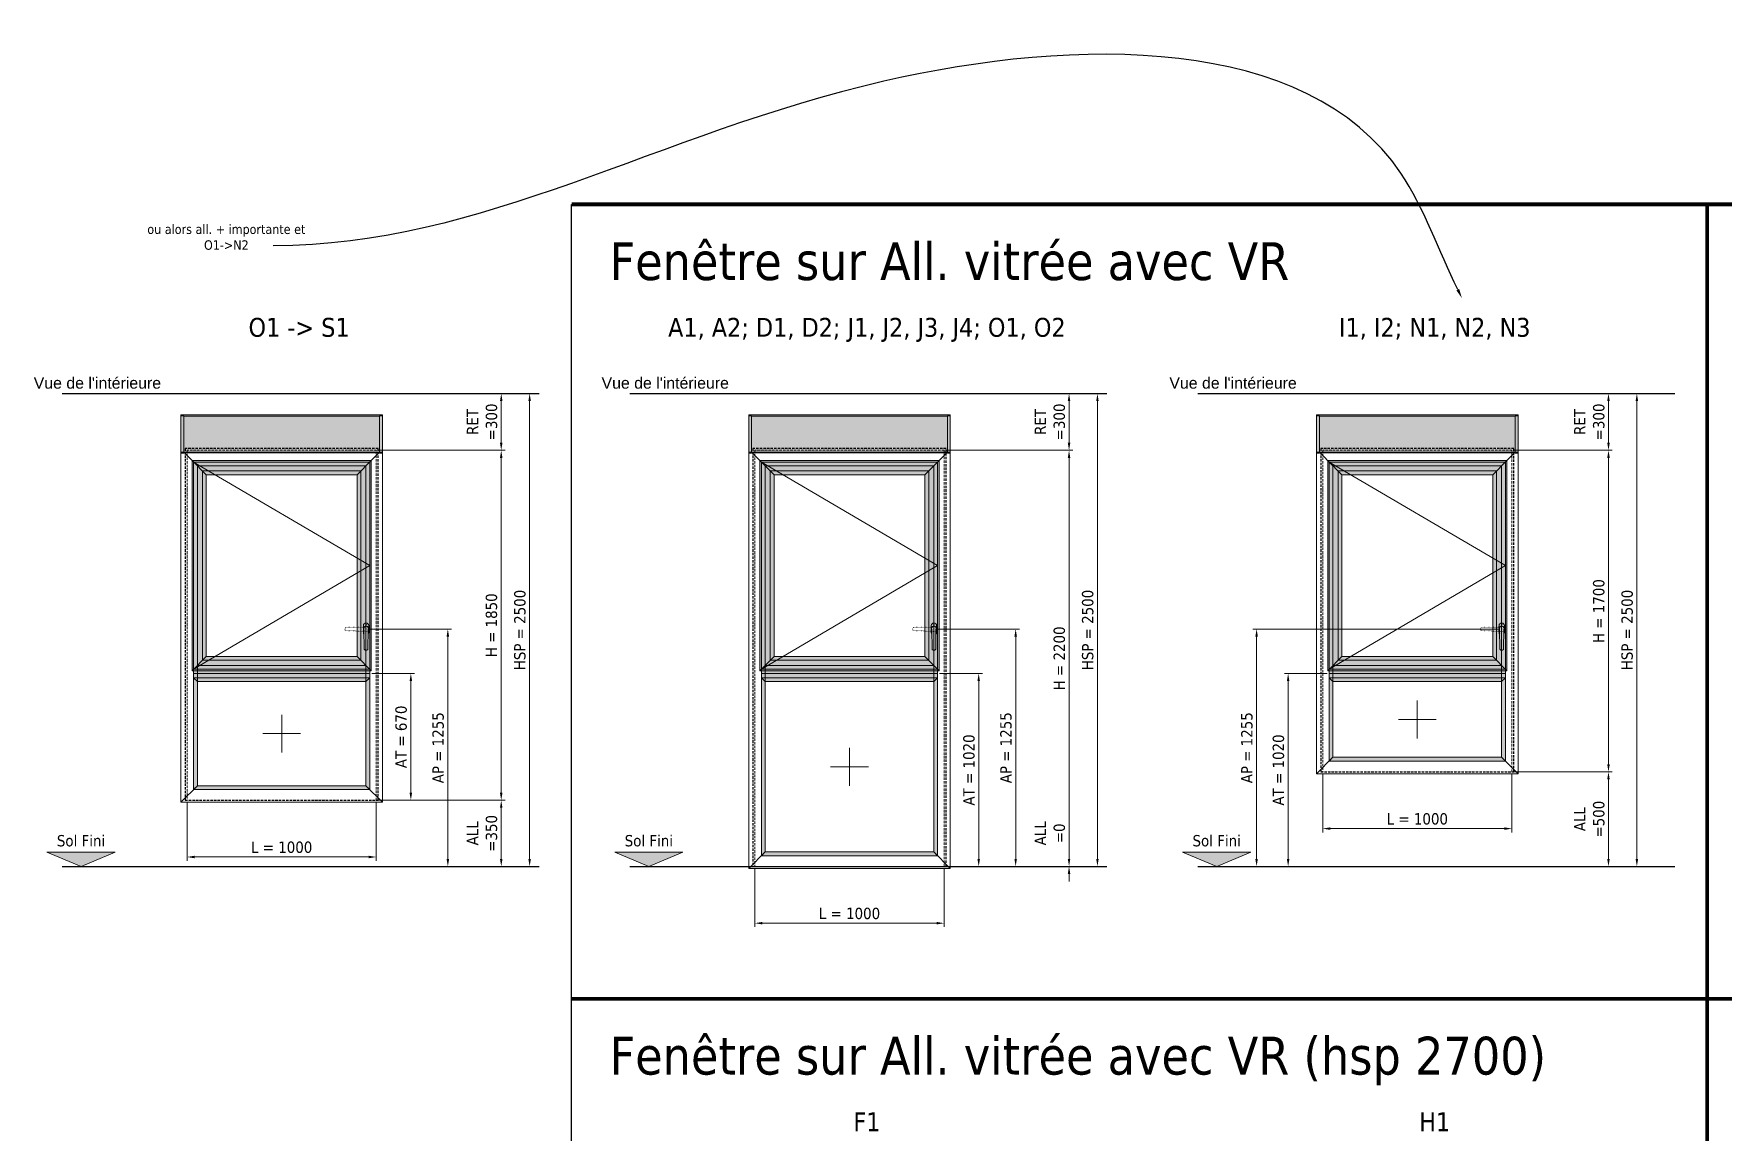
# Model space of a CAD drawing. Header units: millimetres. Extents: x -20000 to 230000, y -17405 to 25402.
# Drawn here: x -2341 to 6584, y 19595 to 25402 of the extents above; entities that cross this region are included whole.
import ezdxf
from ezdxf import colors
from ezdxf.entities.mleader import LeaderData, LeaderLine
from ezdxf.enums import TextEntityAlignment as Align
from ezdxf.math import Vec2, Vec3

# ---------------------------------------------------------------- set-up
doc = ezdxf.new("R2010")
doc.units = ezdxf.units.MM
doc.header["$PDMODE"] = 35
doc.header["$PDSIZE"] = 0.5
for name, pattern in [('ACAD_ISO07W100', [3, 0, -3]), ('AXES', [50.8, 31.75, -6.35, 6.35, -6.35]), ('CACHE', [9.525, 6.35, -3.175]), ('POINTILLE', [6.35, 0, -6.35])]:
    doc.linetypes.add(name, pattern=pattern)
doc.layers.get('0').update_dxf_attribs({"lineweight": 13})
doc.layers.get('Defpoints').update_dxf_attribs({"true_color": 0xc2a584})
doc.layers.add('0 - Invisible', color=43, linetype='Continuous', lineweight=0, plot=False)
doc.layers.add('Non visible', color=163, linetype='Continuous', lineweight=25, plot=False)
for name, color, linetype, lineweight in [('1 - Axe', 1, 'AXES', 0), ('1 - BETON', 251, 'Continuous', 25), ('1 - Cotation', 32, 'Continuous', 13), ('1 - INTERROMPU', 253, 'CACHE', 13), ('1 - Isolant', 132, 'Continuous', 13), ('1 - PVC', 7, 'Continuous', 13), ('1 - Texte', 7, 'Continuous', 13), ('Repère coupe et élévation', 145, 'Continuous', 13), ('Texte', 7, 'Continuous', 13)]:
    doc.layers.add(name, color=color, linetype=linetype, lineweight=lineweight)
doc.layers.add('1 - Cache', color=7, linetype='Continuous', lineweight=0, true_color=0xffffff)
doc.styles.get("Standard").update_dxf_attribs({"font": 'ARIALUNI.TTF'})
doc.styles.add('Texte Poralu', font='tahomabd.ttf')
doc.dimstyles.new('100 - 5000', dxfattribs={"dimtxt": 60, "dimasz": 40, "dimexe": 20, "dimexo": 10, "dimgap": 20, "dimtad": 1, "dimdec": 1, "dimtxsty": 'Texte Poralu', "dimcen": 40, "dimazin": 0, "dimtfac": 1, "dimtdec": 1, "dimtmove": 0, "dimatfit": 3, "dimfxl": 1, "dimarcsym": 0})

# ---------------------------------------------------------------- blocks, each defined once
blk = doc.blocks.new('Règle pour élévation')
at = {"const_width": 20}
blk.add_lwpolyline([(0, 0), (20250, 0)], dxfattribs=at)
at = {"layer": 'Defpoints', "color": 2}
for p in [(500, 0), (1000, 0), (1500, 0), (2000, 0), (2500, 0), (3000, 0), (3500, 0), (4000, 0), (4500, 0), (5000, 0), (5500, 0), (6000, 0)]:
    blk.add_point(p, dxfattribs=at)
blk = doc.blocks.new('Rep_châssis')
at = {"style": 'Texte Poralu'}
blk.add_attdef('REP_CHASSIS', text='', height=100, dxfattribs=at).set_placement((0, 0), align=Align.MIDDLE_CENTER)
blk = doc.blocks.new('*D1204')
at = {"layer": '1 - Cotation', "color": 0, "lineweight": -2, "transparency": 16777216}
for p, q in [((2760, 2500), (2750, 2500)), ((2770, 2460), (2770, 40)), ((2760, 0), (2750, 0))]:
    blk.add_line(p, q, dxfattribs=at)
at = {"layer": '1 - Cotation', "color": 0, "transparency": 16777216}
for points in [[(2763.3, 2460), (2776.7, 2460), (2770, 2500)], [(2763.3, 40), (2776.7, 40), (2770, 0)]]:
    blk.add_solid(points, dxfattribs=at)
at = {"layer": 'Defpoints', "color": 0, "transparency": 16777216}
for p in [(2770, 2500), (2770, 0), (2770, 0)]:
    blk.add_point(p, dxfattribs=at)
at = {"layer": '1 - Cotation', "color": 0, "transparency": 16777216, "insert": (2718.8, 1250), "char_height": 60, "attachment_point": 5, "rotation": 90, "style": 'Texte Poralu'}
blk.add_mtext('HSP = 2500', dxfattribs=at)
blk = doc.blocks.new('*D1205')
at = {"layer": '1 - Cotation', "color": 0, "lineweight": -2, "transparency": 16777216}
for p, q in [((2620, 40), (2620, 270)), ((2610, 0), (2600, 0)), ((1970, 0), (2640, 0)), ((2620, -40), (2620, -80))]:
    blk.add_line(p, q, dxfattribs=at)
at = {"layer": '1 - Cotation', "color": 0, "transparency": 16777216}
for points in [[(2613.3, 40), (2626.7, 40), (2620, 0)], [(2613.3, -40), (2626.7, -40), (2620, 0)]]:
    blk.add_solid(points, dxfattribs=at)
at = {"layer": 'Defpoints', "color": 0, "transparency": 16777216}
for p in [(2620, 0), (2620, 0), (1960, 0)]:
    blk.add_point(p, dxfattribs=at)
at = {"layer": '1 - Cotation', "color": 0, "transparency": 16777216, "insert": (2518.8, 175), "char_height": 60, "attachment_point": 5, "rotation": 90, "style": 'Texte Poralu'}
blk.add_mtext('ALL\\P=0', dxfattribs=at)
blk = doc.blocks.new('*D1206')
at = {"layer": '1 - Cotation', "color": 0, "lineweight": -2, "transparency": 16777216}
for p, q in [((1970, 2200), (2640, 2200)), ((2620, 40), (2620, 2160)), ((1970, 0), (2640, 0))]:
    blk.add_line(p, q, dxfattribs=at)
at = {"layer": '1 - Cotation', "color": 0, "transparency": 16777216}
for points in [[(2613.3, 2160), (2626.7, 2160), (2620, 2200)], [(2613.3, 40), (2626.7, 40), (2620, 0)]]:
    blk.add_solid(points, dxfattribs=at)
at = {"layer": 'Defpoints', "color": 0, "transparency": 16777216}
for p in [(1960, 2200), (2620, 2200), (1960, 0)]:
    blk.add_point(p, dxfattribs=at)
at = {"layer": '1 - Cotation', "color": 0, "transparency": 16777216, "insert": (2568.8, 1100), "char_height": 60, "attachment_point": 5, "rotation": 90, "style": 'Texte Poralu'}
blk.add_mtext('H = 2200', dxfattribs=at)
blk = doc.blocks.new('*D1207')
at = {"layer": '1 - Cotation', "color": 0, "lineweight": -2, "transparency": 16777216}
for p, q in [((2610, 2500), (2600, 2500)), ((2620, 2460), (2620, 2240)), ((1980, 2200), (2640, 2200))]:
    blk.add_line(p, q, dxfattribs=at)
at = {"layer": '1 - Cotation', "color": 0, "transparency": 16777216}
for points in [[(2613.3, 2460), (2626.7, 2460), (2620, 2500)], [(2613.3, 2240), (2626.7, 2240), (2620, 2200)]]:
    blk.add_solid(points, dxfattribs=at)
at = {"layer": 'Defpoints', "color": 0, "transparency": 16777216}
for p in [(2620, 2500), (1970, 2200), (2620, 2200)]:
    blk.add_point(p, dxfattribs=at)
at = {"layer": '1 - Cotation', "color": 0, "transparency": 16777216, "insert": (2518.8, 2350), "char_height": 60, "attachment_point": 5, "rotation": 90, "style": 'Texte Poralu'}
blk.add_mtext('RET\\P=300', dxfattribs=at)
blk = doc.blocks.new('*U157')
blk.add_hatch(color=256).paths.add_polyline_path([(0, 0), (180, 75), (-180, 75)])
blk.add_lwpolyline([(0, 0), (180, 75), (-180, 75), (0, 0)])
at = {"layer": 'Texte', "insert": (0, 105), "char_height": 60, "attachment_point": 8, "style": 'Texte Poralu'}
blk.add_mtext('Sol Fini', dxfattribs=at)
blk = doc.blocks.new('*D1208')
at = {"layer": '1 - Cotation', "color": 0, "lineweight": -2, "transparency": 16777216}
for p, q in [((960, -10), (960, -320)), ((1960, -10), (1960, -320)), ((1920, -300), (1000, -300))]:
    blk.add_line(p, q, dxfattribs=at)
at = {"layer": '1 - Cotation', "color": 0, "transparency": 16777216}
for points in [[(1000, -293.3), (1000, -306.7), (960, -300)], [(1920, -293.3), (1920, -306.7), (1960, -300)]]:
    blk.add_solid(points, dxfattribs=at)
at = {"layer": 'Defpoints', "color": 0, "transparency": 16777216}
for p in [(960, 0), (1960, 0), (960, -300)]:
    blk.add_point(p, dxfattribs=at)
at = {"layer": '1 - Cotation', "color": 0, "transparency": 16777216, "insert": (1460, -248.8), "char_height": 60, "attachment_point": 5, "style": 'Texte Poralu'}
blk.add_mtext('L = 1000', dxfattribs=at)
blk = doc.blocks.new('*U1079')
at = {"layer": '1 - Cache'}
blk.add_hatch(color=256, dxfattribs=at).paths.add_polyline_path([(-32.5, 2185), (-32.5, 2387), (1032.5, 2387), (1032.5, 2185), (1017.5, 2185), (1017.5, 2187), (-17.5, 2187), (-17.5, 2185)])
at = {"layer": '0 - Invisible'}
blk.add_lwpolyline([(-32.5, 2185), (-32.5, 2387), (1032.5, 2387), (1032.5, 2185), (1017.5, 2185), (1017.5, 2187), (-17.5, 2187), (-17.5, 2185), (-32.5, 2185)], dxfattribs=at)
at = {"layer": '0 - Invisible', "linetype": 'POINTILLE'}
blk.add_lwpolyline([(1000, 2200), (0, 2200), (0, 0), (1000, 0)], close=True, dxfattribs=at)
at = {"layer": '1 - PVC'}
for p, q in [((54.5, 2118), (-17.5, 2190)), ((945.5, 2118), (1017.5, 2190)), ((54.5, 77), (-32.5, -10)), ((945.5, 77), (1032.5, -10))]:
    blk.add_line(p, q, dxfattribs=at)
for points in [[(-32.5, 2383), (-32.5, 2387), (1032.5, 2387), (1032.5, 2383)], [(-17.5, 2381), (1017.5, 2381)], [(1017.5, 2187), (-17.5, 2187)]]:
    blk.add_lwpolyline(points, dxfattribs=at)
for points in [[(-32.5, 2383), (-17.5, 2383), (-17.5, 2185), (-32.5, 2185)], [(1032.5, 2383), (1017.5, 2383), (1017.5, 2185), (1032.5, 2185)], [(-32.5, -10), (1032.5, -10), (1032.5, 2190), (-32.5, 2190)], [(34.5, 57), (965.5, 57), (965.5, 2138), (34.5, 2138)], [(54.5, 77), (945.5, 77), (945.5, 2118), (54.5, 2118)]]:
    blk.add_lwpolyline(points, close=True, dxfattribs=at)
blk = doc.blocks.new('*D1195')
at = {"layer": 'Defpoints', "color": 0, "transparency": 16777216}
for p in [(931, 963), (1148, -57), (1148, -57)]:
    blk.add_point(p, dxfattribs=at)
at = {"layer": 'Texte', "color": 0, "lineweight": -2, "transparency": 16777216}
for p, q in [((941, 963), (1168, 963)), ((1148, 923), (1148, -17)), ((1138, -57), (1128, -57))]:
    blk.add_line(p, q, dxfattribs=at)
at = {"layer": 'Texte', "color": 0, "transparency": 16777216}
for points in [[(1141.3, 923), (1154.7, 923), (1148, 963)], [(1141.3, -17), (1154.7, -17), (1148, -57)]]:
    blk.add_solid(points, dxfattribs=at)
at = {"layer": 'Texte', "color": 0, "transparency": 16777216, "insert": (1096.8, 453), "char_height": 60, "attachment_point": 5, "rotation": 90, "style": 'Texte Poralu'}
blk.add_mtext('AT = 1020', dxfattribs=at)
blk = doc.blocks.new('*U1197')
at = {"layer": '1 - Cache'}
h = blk.add_hatch(color=256, dxfattribs=at)
h.paths.add_polyline_path([(20, 20), (911, 20), (911, 920), (20, 920)], flags=16)
h.paths.add_polyline_path([(0, 0), (931, 0), (931, 940), (0, 940)])
at = {"layer": '1 - PVC'}
for p, q in [((20, 920), (0, 940)), ((911, 920), (931, 940)), ((20, 20), (0, 0)), ((911, 20), (931, 0))]:
    blk.add_line(p, q, dxfattribs=at)
for points in [[(0, 0), (931, 0), (931, 940), (0, 940)], [(20, 20), (911, 20), (911, 920), (20, 920)]]:
    blk.add_lwpolyline(points, close=True, dxfattribs=at)
blk = doc.blocks.new('*U1198')
at = {"layer": '0 - Invisible', "linetype": 'POINTILLE'}
blk.add_lwpolyline([(0, 0), (931, 0), (931, 940), (0, 940)], close=True, dxfattribs=at)
at = {"layer": '1 - Axe', "color": 5, "linetype": 'ByBlock'}
for p, q in [((465.5, 570), (465.5, 370)), ((365.5, 470), (565.5, 470))]:
    blk.add_line(p, q, dxfattribs=at)
blk = doc.blocks.new('*U1200')
at = {"layer": '1 - Cache'}
h = blk.add_hatch(color=256, dxfattribs=at)
h.paths.add_polyline_path([(-8, -8), (939, -8), (939, 1103), (-8, 1103)])
h.paths.add_polyline_path([(67, 67), (864, 67), (864, 1028), (67, 1028)], flags=16)
at = {"layer": '0 - Invisible', "linetype": 'POINTILLE'}
blk.add_lwpolyline([(0, 0), (931, 0), (931, 1095), (0, 1095)], close=True, dxfattribs=at)
at = {"layer": '1 - PVC'}
for p, q in [((-8, 1103), (67, 1028)), ((939, 1103), (864, 1028)), ((-8, -8), (67, 67)), ((939, -8), (864, 67))]:
    blk.add_line(p, q, dxfattribs=at)
for points in [[(-8, -8), (939, -8), (939, 1103), (-8, 1103)], [(47, 47), (884, 47), (884, 1048), (47, 1048)], [(67, 67), (864, 67), (864, 1028), (67, 1028)]]:
    blk.add_lwpolyline(points, close=True, dxfattribs=at)
blk = doc.blocks.new('*U1201')
at = {"layer": '0 - Invisible', "linetype": 'POINTILLE'}
blk.add_lwpolyline([(0, 0), (931, 0), (931, 1095), (0, 1095)], close=True, dxfattribs=at)
at = {"layer": '1 - Axe', "color": 5, "linetype": 'ByBlock'}
blk.add_lwpolyline([(0, 1095), (931, 547.5), (0, 0)], dxfattribs=at)
blk = doc.blocks.new('*U156')
at = {"color": 253, "linetype": 'ACAD_ISO07W100', "lineweight": -2, "ltscale": 0.25}
for p, q in [((27.6, 11), (134.6, 9.6)), ((27.6, -11), (134.6, -9.6))]:
    blk.add_line(p, q, dxfattribs=at)
for centre, radius, start, end in [((134.6, 7.6), 2, 37.55191, 89.22925), ((124.7, 0), 14.4, 322.44809, 37.55191), ((134.6, -7.6), 2, 270.77075, 322.44809)]:
    blk.add_arc(centre, radius, start, end, dxfattribs=at)
blk.add_ellipse((27.6, 0), major_axis=(-16.5, 0), ratio=0.757576, start_param=4.199407, end_param=8.366964, dxfattribs=at)
at = {"layer": '0 - Invisible'}
blk.add_point((27.6, 0), dxfattribs=at)
at = {"layer": '1 - PVC'}
for p, q in [((13.6, 18.5), (13.6, -18.5)), ((16.6, 0), (18.1, -107)), ((27.6, 26.2), (27.6, 25)), ((27.6, 23.3), (27.6, 24.5)), ((38.6, 0), (37.2, -107)), ((41.6, -18.5), (41.6, 18.5))]:
    blk.add_line(p, q, dxfattribs=at)
blk.add_lwpolyline([(26.8, 26.2), (26, 24.7), (26.8, 23.3), (28.5, 23.3), (29.3, 24.7), (28.5, 26.2)], close=True, dxfattribs=at)
for centre, radius, start, end in [((27.6, 18.5), 14, 0, 180), ((27.6, -18.5), 14, 180, 220.60795), ((27.6, -18.5), 14, 319.39205, 0), ((20.1, -106.9), 2, 180.77075, 232.44809), ((27.6, -97.1), 14.4, 232.44809, 307.55191), ((35.2, -106.9), 2, 307.55191, 359.22925)]:
    blk.add_arc(centre, radius, start, end, dxfattribs=at)
blk.add_ellipse((27.6, 0), major_axis=(0, 16.5), ratio=0.757576, start_param=4.199407, end_param=8.366964, dxfattribs=at)
blk = doc.blocks.new('*D392')
at = {"layer": '1 - Texte', "color": 0, "lineweight": -2, "transparency": 16777216}
for p, q in [((-17.6, 220), (424.5, 220)), ((404.5, 180), (404.5, -995)), ((414.5, -1035), (424.5, -1035))]:
    blk.add_line(p, q, dxfattribs=at)
at = {"layer": '1 - Texte', "color": 0, "transparency": 16777216}
for points in [[(397.8, 180), (411.1, 180), (404.5, 220)], [(397.8, -995), (411.1, -995), (404.5, -1035)]]:
    blk.add_solid(points, dxfattribs=at)
at = {"layer": 'Defpoints', "color": 0, "transparency": 16777216}
for p in [(-27.6, 220), (404.5, -1035), (404.5, -1035)]:
    blk.add_point(p, dxfattribs=at)
at = {"layer": '1 - Texte', "color": 0, "transparency": 16777216, "insert": (353.3, -407.5), "char_height": 60, "attachment_point": 5, "rotation": 90, "style": 'Texte Poralu'}
blk.add_mtext('AP = 1255', dxfattribs=at)
blk = doc.blocks.new('*D563')
at = {"layer": '1 - Cotation', "color": 0, "lineweight": -2, "transparency": 16777216}
for p, q in [((2610, 2500), (2600, 2500)), ((2620, 2460), (2620, 40)), ((2610, 0), (2600, 0))]:
    blk.add_line(p, q, dxfattribs=at)
at = {"layer": '1 - Cotation', "color": 0, "transparency": 16777216}
for points in [[(2613.3, 2460), (2626.7, 2460), (2620, 2500)], [(2613.3, 40), (2626.7, 40), (2620, 0)]]:
    blk.add_solid(points, dxfattribs=at)
at = {"layer": 'Defpoints', "color": 0, "transparency": 16777216}
for p in [(2620, 2500), (2620, 0), (2620, 0)]:
    blk.add_point(p, dxfattribs=at)
at = {"layer": '1 - Cotation', "color": 0, "transparency": 16777216, "insert": (2568.8, 1250), "char_height": 60, "attachment_point": 5, "rotation": 90, "style": 'Texte Poralu'}
blk.add_mtext('HSP = 2500', dxfattribs=at)
blk = doc.blocks.new('*D564')
at = {"layer": '1 - Cotation', "color": 0, "lineweight": -2, "transparency": 16777216}
for p, q in [((1970, 500), (2490, 500)), ((2470, 460), (2470, 40)), ((2460, 0), (2450, 0))]:
    blk.add_line(p, q, dxfattribs=at)
at = {"layer": '1 - Cotation', "color": 0, "transparency": 16777216}
for points in [[(2463.3, 460), (2476.7, 460), (2470, 500)], [(2463.3, 40), (2476.7, 40), (2470, 0)]]:
    blk.add_solid(points, dxfattribs=at)
at = {"layer": 'Defpoints', "color": 0, "transparency": 16777216}
for p in [(1960, 500), (2470, 0), (2470, 0)]:
    blk.add_point(p, dxfattribs=at)
at = {"layer": '1 - Cotation', "color": 0, "transparency": 16777216, "insert": (2368.8, 250), "char_height": 60, "attachment_point": 5, "rotation": 90, "style": 'Texte Poralu'}
blk.add_mtext('ALL\\P=500', dxfattribs=at)
blk = doc.blocks.new('*D565')
at = {"layer": '1 - Cotation', "color": 0, "lineweight": -2, "transparency": 16777216}
for p, q in [((1970, 2200), (2490, 2200)), ((2470, 540), (2470, 2160)), ((1970, 500), (2490, 500))]:
    blk.add_line(p, q, dxfattribs=at)
at = {"layer": '1 - Cotation', "color": 0, "transparency": 16777216}
for points in [[(2463.3, 2160), (2476.7, 2160), (2470, 2200)], [(2463.3, 540), (2476.7, 540), (2470, 500)]]:
    blk.add_solid(points, dxfattribs=at)
at = {"layer": 'Defpoints', "color": 0, "transparency": 16777216}
for p in [(1960, 2200), (2470, 2200), (1960, 500)]:
    blk.add_point(p, dxfattribs=at)
at = {"layer": '1 - Cotation', "color": 0, "transparency": 16777216, "insert": (2418.8, 1350), "char_height": 60, "attachment_point": 5, "rotation": 90, "style": 'Texte Poralu'}
blk.add_mtext('H = 1700', dxfattribs=at)
blk = doc.blocks.new('*D566')
at = {"layer": '1 - Cotation', "color": 0, "lineweight": -2, "transparency": 16777216}
for p, q in [((2460, 2500), (2450, 2500)), ((2470, 2460), (2470, 2240)), ((1980, 2200), (2490, 2200))]:
    blk.add_line(p, q, dxfattribs=at)
at = {"layer": '1 - Cotation', "color": 0, "transparency": 16777216}
for points in [[(2463.3, 2460), (2476.7, 2460), (2470, 2500)], [(2463.3, 2240), (2476.7, 2240), (2470, 2200)]]:
    blk.add_solid(points, dxfattribs=at)
at = {"layer": 'Defpoints', "color": 0, "transparency": 16777216}
for p in [(2470, 2500), (1970, 2200), (2470, 2200)]:
    blk.add_point(p, dxfattribs=at)
at = {"layer": '1 - Cotation', "color": 0, "transparency": 16777216, "insert": (2368.8, 2350), "char_height": 60, "attachment_point": 5, "rotation": 90, "style": 'Texte Poralu'}
blk.add_mtext('RET\\P=300', dxfattribs=at)
blk = doc.blocks.new('*D567')
at = {"layer": '1 - Cotation', "color": 0, "lineweight": -2, "transparency": 16777216}
for p, q in [((960, 490), (960, 180)), ((1960, 490), (1960, 180)), ((1920, 200), (1000, 200))]:
    blk.add_line(p, q, dxfattribs=at)
at = {"layer": '1 - Cotation', "color": 0, "transparency": 16777216}
for points in [[(1000, 206.7), (1000, 193.3), (960, 200)], [(1920, 206.7), (1920, 193.3), (1960, 200)]]:
    blk.add_solid(points, dxfattribs=at)
at = {"layer": 'Defpoints', "color": 0, "transparency": 16777216}
for p in [(960, 500), (1960, 500), (960, 200)]:
    blk.add_point(p, dxfattribs=at)
at = {"layer": '1 - Cotation', "color": 0, "transparency": 16777216, "insert": (1460, 251.2), "char_height": 60, "attachment_point": 5, "style": 'Texte Poralu'}
blk.add_mtext('L = 1000', dxfattribs=at)
blk = doc.blocks.new('*U1590')
at = {"layer": '1 - Cache'}
blk.add_hatch(color=256, dxfattribs=at).paths.add_polyline_path([(-32.5, 1685), (-32.5, 1887), (1032.5, 1887), (1032.5, 1685), (1017.5, 1685), (1017.5, 1687), (-17.5, 1687), (-17.5, 1685)])
at = {"layer": '0 - Invisible'}
blk.add_lwpolyline([(-32.5, 1685), (-32.5, 1887), (1032.5, 1887), (1032.5, 1685), (1017.5, 1685), (1017.5, 1687), (-17.5, 1687), (-17.5, 1685), (-32.5, 1685)], dxfattribs=at)
at = {"layer": '0 - Invisible', "linetype": 'POINTILLE'}
blk.add_lwpolyline([(1000, 1700), (0, 1700), (0, 0), (1000, 0)], close=True, dxfattribs=at)
at = {"layer": '1 - PVC'}
for p, q in [((54.5, 1618), (-17.5, 1690)), ((945.5, 1618), (1017.5, 1690)), ((54.5, 77), (-32.5, -10)), ((945.5, 77), (1032.5, -10))]:
    blk.add_line(p, q, dxfattribs=at)
for points in [[(-32.5, 1883), (-32.5, 1887), (1032.5, 1887), (1032.5, 1883)], [(-17.5, 1881), (1017.5, 1881)], [(1017.5, 1687), (-17.5, 1687)]]:
    blk.add_lwpolyline(points, dxfattribs=at)
for points in [[(-32.5, 1883), (-17.5, 1883), (-17.5, 1685), (-32.5, 1685)], [(1032.5, 1883), (1017.5, 1883), (1017.5, 1685), (1032.5, 1685)], [(-32.5, -10), (1032.5, -10), (1032.5, 1690), (-32.5, 1690)], [(34.5, 57), (965.5, 57), (965.5, 1638), (34.5, 1638)], [(54.5, 77), (945.5, 77), (945.5, 1618), (54.5, 1618)]]:
    blk.add_lwpolyline(points, close=True, dxfattribs=at)
blk = doc.blocks.new('*D1594')
at = {"layer": 'Defpoints', "color": 0, "transparency": 16777216}
for p in [(-931, 463), (-1148, -557), (-1148, -557)]:
    blk.add_point(p, dxfattribs=at)
at = {"layer": 'Texte', "color": 0, "lineweight": -2, "transparency": 16777216}
for p, q in [((-941, 463), (-1168, 463)), ((-1148, 423), (-1148, -517)), ((-1158, -557), (-1168, -557))]:
    blk.add_line(p, q, dxfattribs=at)
at = {"layer": 'Texte', "color": 0, "transparency": 16777216}
for points in [[(-1154.7, 423), (-1141.3, 423), (-1148, 463)], [(-1154.7, -517), (-1141.3, -517), (-1148, -557)]]:
    blk.add_solid(points, dxfattribs=at)
at = {"layer": 'Texte', "color": 0, "transparency": 16777216, "insert": (-1199.2, -47), "char_height": 60, "attachment_point": 5, "rotation": 90, "style": 'Texte Poralu'}
blk.add_mtext('AT = 1020', dxfattribs=at)
blk = doc.blocks.new('*U1596')
at = {"layer": '1 - Cache'}
h = blk.add_hatch(color=256, dxfattribs=at)
h.paths.add_polyline_path([(20, 20), (911, 20), (911, 420), (20, 420)], flags=16)
h.paths.add_polyline_path([(0, 0), (931, 0), (931, 440), (0, 440)])
at = {"layer": '1 - PVC'}
for p, q in [((20, 420), (0, 440)), ((911, 420), (931, 440)), ((20, 20), (0, 0)), ((911, 20), (931, 0))]:
    blk.add_line(p, q, dxfattribs=at)
for points in [[(0, 0), (931, 0), (931, 440), (0, 440)], [(20, 20), (911, 20), (911, 420), (20, 420)]]:
    blk.add_lwpolyline(points, close=True, dxfattribs=at)
blk = doc.blocks.new('*U1597')
at = {"layer": '0 - Invisible', "linetype": 'POINTILLE'}
blk.add_lwpolyline([(0, 0), (931, 0), (931, 440), (0, 440)], close=True, dxfattribs=at)
at = {"layer": '1 - Axe', "color": 5, "linetype": 'ByBlock'}
for p, q in [((465.5, 320), (465.5, 120)), ((365.5, 220), (565.5, 220))]:
    blk.add_line(p, q, dxfattribs=at)
blk = doc.blocks.new('*D1600')
at = {"layer": '1 - Texte', "color": 0, "lineweight": -2, "transparency": 16777216}
for p, q in [((-37.6, 220), (-1342.6, 220)), ((-1322.6, 180), (-1322.6, -995)), ((-1332.6, -1035), (-1342.6, -1035))]:
    blk.add_line(p, q, dxfattribs=at)
at = {"layer": '1 - Texte', "color": 0, "transparency": 16777216}
for points in [[(-1329.3, 180), (-1316, 180), (-1322.6, 220)], [(-1329.3, -995), (-1316, -995), (-1322.6, -1035)]]:
    blk.add_solid(points, dxfattribs=at)
at = {"layer": 'Defpoints', "color": 0, "transparency": 16777216}
for p in [(-27.6, 220), (-1322.6, -1035), (-1322.6, -1035)]:
    blk.add_point(p, dxfattribs=at)
at = {"layer": '1 - Texte', "color": 0, "transparency": 16777216, "insert": (-1373.8, -407.5), "char_height": 60, "attachment_point": 5, "rotation": 90, "style": 'Texte Poralu'}
blk.add_mtext('AP = 1255', dxfattribs=at)
blk = doc.blocks.new('*D1719')
at = {"layer": '1 - Cotation', "color": 0, "lineweight": -2, "transparency": 16777216}
for p, q in [((2760, 2500), (2750, 2500)), ((2770, 2460), (2770, 40)), ((2760, 0), (2750, 0))]:
    blk.add_line(p, q, dxfattribs=at)
at = {"layer": '1 - Cotation', "color": 0, "transparency": 16777216}
for points in [[(2763.3, 2460), (2776.7, 2460), (2770, 2500)], [(2763.3, 40), (2776.7, 40), (2770, 0)]]:
    blk.add_solid(points, dxfattribs=at)
at = {"layer": 'Defpoints', "color": 0, "transparency": 16777216}
for p in [(2770, 2500), (2770, 0), (2770, 0)]:
    blk.add_point(p, dxfattribs=at)
at = {"layer": '1 - Cotation', "color": 0, "transparency": 16777216, "insert": (2718.8, 1250), "char_height": 60, "attachment_point": 5, "rotation": 90, "style": 'Texte Poralu'}
blk.add_mtext('HSP = 2500', dxfattribs=at)
blk = doc.blocks.new('*D1720')
at = {"layer": '1 - Cotation', "color": 0, "lineweight": -2, "transparency": 16777216}
for p, q in [((1970, 350), (2640, 350)), ((2620, 310), (2620, 40)), ((2610, 0), (2600, 0))]:
    blk.add_line(p, q, dxfattribs=at)
at = {"layer": '1 - Cotation', "color": 0, "transparency": 16777216}
for points in [[(2613.3, 310), (2626.7, 310), (2620, 350)], [(2613.3, 40), (2626.7, 40), (2620, 0)]]:
    blk.add_solid(points, dxfattribs=at)
at = {"layer": 'Defpoints', "color": 0, "transparency": 16777216}
for p in [(1960, 350), (2620, 0), (2620, 0)]:
    blk.add_point(p, dxfattribs=at)
at = {"layer": '1 - Cotation', "color": 0, "transparency": 16777216, "insert": (2518.8, 175), "char_height": 60, "attachment_point": 5, "rotation": 90, "style": 'Texte Poralu'}
blk.add_mtext('ALL\\P=350', dxfattribs=at)
blk = doc.blocks.new('*D1721')
at = {"layer": '1 - Cotation', "color": 0, "lineweight": -2, "transparency": 16777216}
for p, q in [((1970, 2200), (2640, 2200)), ((2620, 390), (2620, 2160)), ((1970, 350), (2640, 350))]:
    blk.add_line(p, q, dxfattribs=at)
at = {"layer": '1 - Cotation', "color": 0, "transparency": 16777216}
for points in [[(2613.3, 2160), (2626.7, 2160), (2620, 2200)], [(2613.3, 390), (2626.7, 390), (2620, 350)]]:
    blk.add_solid(points, dxfattribs=at)
at = {"layer": 'Defpoints', "color": 0, "transparency": 16777216}
for p in [(1960, 2200), (2620, 2200), (1960, 350)]:
    blk.add_point(p, dxfattribs=at)
at = {"layer": '1 - Cotation', "color": 0, "transparency": 16777216, "insert": (2568.6, 1275), "char_height": 60, "attachment_point": 5, "rotation": 90, "style": 'Texte Poralu'}
blk.add_mtext('H = 1850', dxfattribs=at)
blk = doc.blocks.new('*D1722')
at = {"layer": '1 - Cotation', "color": 0, "lineweight": -2, "transparency": 16777216}
for p, q in [((2610, 2500), (2600, 2500)), ((2620, 2460), (2620, 2240)), ((1980, 2200), (2640, 2200))]:
    blk.add_line(p, q, dxfattribs=at)
at = {"layer": '1 - Cotation', "color": 0, "transparency": 16777216}
for points in [[(2613.3, 2460), (2626.7, 2460), (2620, 2500)], [(2613.3, 2240), (2626.7, 2240), (2620, 2200)]]:
    blk.add_solid(points, dxfattribs=at)
at = {"layer": 'Defpoints', "color": 0, "transparency": 16777216}
for p in [(2620, 2500), (1970, 2200), (2620, 2200)]:
    blk.add_point(p, dxfattribs=at)
at = {"layer": '1 - Cotation', "color": 0, "transparency": 16777216, "insert": (2518.8, 2350), "char_height": 60, "attachment_point": 5, "rotation": 90, "style": 'Texte Poralu'}
blk.add_mtext('RET\\P=300', dxfattribs=at)
blk = doc.blocks.new('*D1723')
at = {"layer": '1 - Cotation', "color": 0, "lineweight": -2, "transparency": 16777216}
for p, q in [((960, 340), (960, 30)), ((1960, 340), (1960, 30)), ((1920, 50), (1000, 50))]:
    blk.add_line(p, q, dxfattribs=at)
at = {"layer": '1 - Cotation', "color": 0, "transparency": 16777216}
for points in [[(1000, 56.7), (1000, 43.3), (960, 50)], [(1920, 56.7), (1920, 43.3), (1960, 50)]]:
    blk.add_solid(points, dxfattribs=at)
at = {"layer": 'Defpoints', "color": 0, "transparency": 16777216}
for p in [(960, 350), (1960, 350), (960, 50)]:
    blk.add_point(p, dxfattribs=at)
at = {"layer": '1 - Cotation', "color": 0, "transparency": 16777216, "insert": (1460, 101.2), "char_height": 60, "attachment_point": 5, "style": 'Texte Poralu'}
blk.add_mtext('L = 1000', dxfattribs=at)
blk = doc.blocks.new('*U1736')
at = {"layer": '1 - Cache'}
blk.add_hatch(color=256, dxfattribs=at).paths.add_polyline_path([(-32.5, 1835), (-32.5, 2037), (1032.5, 2037), (1032.5, 1835), (1017.5, 1835), (1017.5, 1837), (-17.5, 1837), (-17.5, 1835)])
at = {"layer": '0 - Invisible'}
blk.add_lwpolyline([(-32.5, 1835), (-32.5, 2037), (1032.5, 2037), (1032.5, 1835), (1017.5, 1835), (1017.5, 1837), (-17.5, 1837), (-17.5, 1835), (-32.5, 1835)], dxfattribs=at)
at = {"layer": '0 - Invisible', "linetype": 'POINTILLE'}
blk.add_lwpolyline([(1000, 1850), (0, 1850), (0, 0), (1000, 0)], close=True, dxfattribs=at)
at = {"layer": '1 - PVC'}
for p, q in [((54.5, 1768), (-17.5, 1840)), ((945.5, 1768), (1017.5, 1840)), ((54.5, 77), (-32.5, -10)), ((945.5, 77), (1032.5, -10))]:
    blk.add_line(p, q, dxfattribs=at)
for points in [[(-32.5, 2033), (-32.5, 2037), (1032.5, 2037), (1032.5, 2033)], [(-17.5, 2031), (1017.5, 2031)], [(1017.5, 1837), (-17.5, 1837)]]:
    blk.add_lwpolyline(points, dxfattribs=at)
for points in [[(-32.5, 2033), (-17.5, 2033), (-17.5, 1835), (-32.5, 1835)], [(1032.5, 2033), (1017.5, 2033), (1017.5, 1835), (1032.5, 1835)], [(-32.5, -10), (1032.5, -10), (1032.5, 1840), (-32.5, 1840)], [(34.5, 57), (965.5, 57), (965.5, 1788), (34.5, 1788)], [(54.5, 77), (945.5, 77), (945.5, 1768), (54.5, 1768)]]:
    blk.add_lwpolyline(points, close=True, dxfattribs=at)
blk = doc.blocks.new('*D1740')
at = {"layer": 'Defpoints', "color": 0, "transparency": 16777216}
for p in [(931, 613), (1148, -57), (1148, -57)]:
    blk.add_point(p, dxfattribs=at)
at = {"layer": 'Texte', "color": 0, "lineweight": -2, "transparency": 16777216}
for p, q in [((941, 613), (1168, 613)), ((1148, 573), (1148, -17)), ((1138, -57), (1128, -57))]:
    blk.add_line(p, q, dxfattribs=at)
at = {"layer": 'Texte', "color": 0, "transparency": 16777216}
for points in [[(1141.3, 573), (1154.7, 573), (1148, 613)], [(1141.3, -17), (1154.7, -17), (1148, -57)]]:
    blk.add_solid(points, dxfattribs=at)
at = {"layer": 'Texte', "color": 0, "transparency": 16777216, "insert": (1096.8, 278), "char_height": 60, "attachment_point": 5, "rotation": 90, "style": 'Texte Poralu'}
blk.add_mtext('AT = 670', dxfattribs=at)
blk = doc.blocks.new('*U1742')
at = {"layer": '1 - Cache'}
h = blk.add_hatch(color=256, dxfattribs=at)
h.paths.add_polyline_path([(20, 20), (911, 20), (911, 570), (20, 570)], flags=16)
h.paths.add_polyline_path([(0, 0), (931, 0), (931, 590), (0, 590)])
at = {"layer": '1 - PVC'}
for p, q in [((20, 570), (0, 590)), ((911, 570), (931, 590)), ((20, 20), (0, 0)), ((911, 20), (931, 0))]:
    blk.add_line(p, q, dxfattribs=at)
for points in [[(0, 0), (931, 0), (931, 590), (0, 590)], [(20, 20), (911, 20), (911, 570), (20, 570)]]:
    blk.add_lwpolyline(points, close=True, dxfattribs=at)
blk = doc.blocks.new('*U1743')
at = {"layer": '0 - Invisible', "linetype": 'POINTILLE'}
blk.add_lwpolyline([(0, 0), (931, 0), (931, 590), (0, 590)], close=True, dxfattribs=at)
at = {"layer": '1 - Axe', "color": 5, "linetype": 'ByBlock'}
for p, q in [((465.5, 395), (465.5, 195)), ((365.5, 295), (565.5, 295))]:
    blk.add_line(p, q, dxfattribs=at)
blk = doc.blocks.new('*U1203')
at = {"layer": '1 - BETON'}
for p, q in [((300, 2500), (2820, 2500)), ((300, 0), (2820, 0))]:
    blk.add_line(p, q, dxfattribs=at)
at = {"layer": '1 - BETON', "linetype": 'ByBlock', "ltscale": 2}
blk.add_lwpolyline([(950, 0), (1970, 0), (1970, 2210), (950, 2210)], close=True, dxfattribs=at)
at = {"layer": '1 - Isolant', "linetype": 'ByBlock', "ltscale": 2}
blk.add_lwpolyline([(1960, 0), (1960, 0), (1960, 2200), (960, 2200), (960, 0)], dxfattribs=at)
blk.add_blockref('*U157', (400, 0))
at = {"insert": (150, 2525), "char_height": 60, "attachment_point": 7}
blk.add_mtext("Vue de l'intérieure", dxfattribs=at)
at = {"layer": '1 - Cotation'}
for base, p1, p2, angle, text, picture, middle in [((2620, 2200), (2620, 2500), (1970, 2200), 90, 'RET\\P=<>', '*D1207', (2518.75, 2350)), ((2770, 0), (2770, 2500), (2770, 0), 90, 'HSP = <>', '*D1204', (2718.77, 1250)), ((2620, 2200), (1960, 0), (1960, 2200), 270, 'H = <>', '*D1206', (2568.77, 1100)), ((2620, 0), (1960, 0), (2620, 0), 90, 'ALL\\P=<>', '*D1205', (2518.77098724, 174.98992612))]:
    dim = blk.add_linear_dim(base=base, p1=p1, p2=p2, angle=angle, text=text, dimstyle='100 - 5000', dxfattribs=at)
    dim.commit()
    dim.dimension.update_dxf_attribs({"geometry": picture, "text_midpoint": middle})
dim = blk.add_linear_dim(base=(960, -300), p1=(1960, 0), p2=(960, 0), text='L = <>', dimstyle='100 - 5000', dxfattribs=at)
dim.commit()
dim.dimension.update_dxf_attribs({"geometry": '*D1208', "text_midpoint": (1460, -248.77)})
blk = doc.blocks.new('*U1194')
at = {"layer": '1 - Cache'}
blk.add_hatch(color=256, dxfattribs=at).paths.add_polyline_path([(0, 986), (931, 986), (931, 940), (0, 940)])
at = {"layer": '0 - Invisible'}
blk.add_line((0, 963), (931, 963), dxfattribs=at)
at = {"layer": '1 - PVC'}
for points in [[(0, 986), (931, 986), (931, 940), (0, 940)], [(20, 986), (911, 986), (911, 1006), (20, 1006)], [(20, 940), (911, 940), (911, 920), (20, 920)]]:
    blk.add_lwpolyline(points, close=True, dxfattribs=at)
at = {"layer": 'Texte'}
dim = blk.add_linear_dim(base=(1148, -57), p1=(931, 963), p2=(1148, -57), angle=90, text='AT = <>', dimstyle='100 - 5000', dxfattribs=at)
dim.commit()
dim.dimension.update_dxf_attribs({"geometry": '*D1195', "text_midpoint": (1096.77, 453)})
blk = doc.blocks.new('*U391')
at = {"xscale": -1}
blk.add_blockref('*U156', (0, 220), dxfattribs=at)
at = {"layer": '1 - Texte'}
dim = blk.add_linear_dim(base=(404.46, -1035), p1=(-27.64, 220), p2=(404.46, -1035), angle=90, text='AP = <>', dimstyle='100 - 5000', dxfattribs=at)
dim.commit()
dim.dimension.update_dxf_attribs({"geometry": '*D392', "text_midpoint": (353.26, -407.5)})
blk = doc.blocks.new('*U562')
at = {"layer": '1 - BETON'}
for p, q in [((300, 2500), (2820, 2500)), ((300, 0), (2820, 0))]:
    blk.add_line(p, q, dxfattribs=at)
at = {"layer": '1 - BETON', "linetype": 'ByBlock', "ltscale": 2}
blk.add_lwpolyline([(950, 500), (1970, 500), (1970, 2210), (950, 2210)], close=True, dxfattribs=at)
at = {"layer": '1 - Isolant', "linetype": 'ByBlock', "ltscale": 2}
blk.add_lwpolyline([(1960, 500), (1960, 500), (1960, 2200), (960, 2200), (960, 500)], dxfattribs=at)
blk.add_blockref('*U157', (400, 0))
at = {"insert": (150, 2525), "char_height": 60, "attachment_point": 7}
blk.add_mtext("Vue de l'intérieure", dxfattribs=at)
at = {"layer": '1 - Cotation'}
for base, p1, p2, angle, text, picture, middle in [((2470, 2200), (2470, 2500), (1970, 2200), 90, 'RET\\P=<>', '*D566', (2368.75, 2350)), ((2620, 0), (2620, 2500), (2620, 0), 90, 'HSP = <>', '*D563', (2568.77, 1250)), ((2470, 2200), (1960, 500), (1960, 2200), 270, 'H = <>', '*D565', (2418.77, 1350)), ((2470, 0), (1960, 500), (2470, 0), 90, 'ALL\\P=<>', '*D564', (2368.77, 250))]:
    dim = blk.add_linear_dim(base=base, p1=p1, p2=p2, angle=angle, text=text, dimstyle='100 - 5000', dxfattribs=at)
    dim.commit()
    dim.dimension.update_dxf_attribs({"geometry": picture, "text_midpoint": middle})
dim = blk.add_linear_dim(base=(960, 200), p1=(1960, 500), p2=(960, 500), text='L = <>', dimstyle='100 - 5000', dxfattribs=at)
dim.commit()
dim.dimension.update_dxf_attribs({"geometry": '*D567', "text_midpoint": (1460, 251.23)})
blk = doc.blocks.new('*U1593')
at = {"layer": '1 - Cache'}
blk.add_hatch(color=256, dxfattribs=at).paths.add_polyline_path([(0, 486), (-931, 486), (-931, 440), (0, 440)])
at = {"layer": '0 - Invisible'}
blk.add_line((0, 463), (-931, 463), dxfattribs=at)
at = {"layer": '1 - PVC'}
for points in [[(0, 486), (-931, 486), (-931, 440), (0, 440)], [(-20, 486), (-911, 486), (-911, 506), (-20, 506)], [(-20, 440), (-911, 440), (-911, 420), (-20, 420)]]:
    blk.add_lwpolyline(points, close=True, dxfattribs=at)
at = {"layer": 'Texte'}
dim = blk.add_linear_dim(base=(-1148, -557), p1=(-931, 463), p2=(-1148, -557), angle=90, text='AT = <>', dimstyle='100 - 5000', dxfattribs=at)
dim.commit()
dim.dimension.update_dxf_attribs({"geometry": '*D1594', "text_midpoint": (-1199.23, -47)})
blk = doc.blocks.new('*U1599')
at = {"xscale": -1}
blk.add_blockref('*U156', (0, 220), dxfattribs=at)
at = {"layer": '1 - Texte'}
dim = blk.add_linear_dim(base=(-1322.62, -1035), p1=(-27.64, 220), p2=(-1322.62, -1035), angle=90, text='AP = <>', dimstyle='100 - 5000', dxfattribs=at)
dim.commit()
dim.dimension.update_dxf_attribs({"geometry": '*D1600', "text_midpoint": (-1373.83, -407.5)})
blk = doc.blocks.new('*U1718')
at = {"layer": '1 - BETON'}
for p, q in [((300, 2500), (2820, 2500)), ((300, 0), (2820, 0))]:
    blk.add_line(p, q, dxfattribs=at)
at = {"layer": '1 - BETON', "linetype": 'ByBlock', "ltscale": 2}
blk.add_lwpolyline([(950, 350), (1970, 350), (1970, 2210), (950, 2210)], close=True, dxfattribs=at)
at = {"layer": '1 - Isolant', "linetype": 'ByBlock', "ltscale": 2}
blk.add_lwpolyline([(1960, 350), (1960, 350), (1960, 2200), (960, 2200), (960, 350)], dxfattribs=at)
blk.add_blockref('*U157', (400, 0))
at = {"insert": (150, 2525), "char_height": 60, "attachment_point": 7}
blk.add_mtext("Vue de l'intérieure", dxfattribs=at)
at = {"layer": '1 - Cotation'}
for base, p1, p2, angle, text, picture, middle in [((2620, 2200), (2620, 2500), (1970, 2200), 90, 'RET\\P=<>', '*D1722', (2518.75, 2350)), ((2770, 0), (2770, 2500), (2770, 0), 90, 'HSP = <>', '*D1719', (2718.77, 1250)), ((2620, 2200), (1960, 350), (1960, 2200), 270, 'H = <>', '*D1721', (2568.63, 1275)), ((2620, 0), (1960, 350), (2620, 0), 90, 'ALL\\P=<>', '*D1720', (2518.75, 175))]:
    dim = blk.add_linear_dim(base=base, p1=p1, p2=p2, angle=angle, text=text, dimstyle='100 - 5000', dxfattribs=at)
    dim.commit()
    dim.dimension.update_dxf_attribs({"geometry": picture, "text_midpoint": middle})
dim = blk.add_linear_dim(base=(960, 50), p1=(1960, 350), p2=(960, 350), text='L = <>', dimstyle='100 - 5000', dxfattribs=at)
dim.commit()
dim.dimension.update_dxf_attribs({"geometry": '*D1723', "text_midpoint": (1460, 101.23)})
blk = doc.blocks.new('*U1739')
at = {"layer": '1 - Cache'}
blk.add_hatch(color=256, dxfattribs=at).paths.add_polyline_path([(0, 636), (931, 636), (931, 590), (0, 590)])
at = {"layer": '0 - Invisible'}
blk.add_line((0, 613), (931, 613), dxfattribs=at)
at = {"layer": '1 - PVC'}
for points in [[(0, 636), (931, 636), (931, 590), (0, 590)], [(20, 636), (911, 636), (911, 656), (20, 656)], [(20, 590), (911, 590), (911, 570), (20, 570)]]:
    blk.add_lwpolyline(points, close=True, dxfattribs=at)
at = {"layer": 'Texte'}
dim = blk.add_linear_dim(base=(1148, -57), p1=(931, 613), p2=(1148, -57), angle=90, text='AT = <>', dimstyle='100 - 5000', dxfattribs=at)
dim.commit()
dim.dimension.update_dxf_attribs({"geometry": '*D1740', "text_midpoint": (1096.77, 278)})

msp = doc.modelspace()

# ---------------------------------------------------------------- linework, layer by layer
at = {"layer": '1 - INTERROMPU', "const_width": 20}
for points in [[(6500, 20300), (6500, 24500)], [(6500, 16100), (6500, 20300)]]:
    msp.add_lwpolyline(points, dxfattribs=at)
at = {"layer": 'Non visible'}
msp.add_lwpolyline([(500, 24500), (20750, 24500), (20750, 11550), (11000, 11550), (11000, 10500), (500, 10500)], close=True, dxfattribs=at)

# ---------------------------------------------------------------- block references
for name, p in [('Règle pour élévation', (500, 24500)), ('*U1736', (-1531.87, 21350)), ('*U1079', (1468.13, 21000)), ('*U1590', (4468.13, 21500)), ('*U1200', (-1497.37, 22043)), ('*U1201', (-1497.37, 22043)), ('*U1200', (1502.63, 22043)), ('*U1201', (1502.63, 22043)), ('*U1200', (4502.63, 22043)), ('*U1201', (4502.63, 22043)), ('*U391', (-558.37, 22035)), ('*U391', (2441.63, 22035)), ('*U1599', (5441.63, 22035)), ('*U1739', (-1497.37, 21407)), ('*U1194', (1502.63, 21057)), ('*U1593', (5433.63, 21557)), ('*U1742', (-1497.37, 21407)), ('*U1743', (-1497.37, 21407)), ('*U1197', (1502.63, 21057)), ('*U1198', (1502.63, 21057)), ('*U1596', (4502.63, 21557)), ('*U1597', (4502.63, 21557)), ('Règle pour élévation', (500, 20300))]:
    msp.add_blockref(name, p)
at = {"linetype": 'CACHE'}
for name, p in [('*U1718', (-2491.87, 21000)), ('*U1203', (508.13, 21000)), ('*U562', (3508.13, 21000))]:
    msp.add_blockref(name, p, dxfattribs=at)
at = {"layer": 'Repère coupe et élévation'}
for p, values in [((-940, 23850), {'REP_CHASSIS': 'O1 -> S1'}), ((2060, 23850), {'REP_CHASSIS': 'A1, A2; D1, D2; J1, J2, J3, J4; O1, O2'}), ((5060, 23850), {'REP_CHASSIS': 'I1, I2; N1, N2, N3'}), ((2060, 19650), {'REP_CHASSIS': 'F1'}), ((5060, 19650), {'REP_CHASSIS': 'H1'})]:
    msp.add_blockref('Rep_châssis', p, dxfattribs=at).add_auto_attribs(values)

# ---------------------------------------------------------------- texts
at = {"layer": 'Texte', "style": 'Texte Poralu'}
for s, width, insert, char_height, attachment_point in [('ou alors all. + importante et O1->N2', 915.4863, (-1324.08, 24393.45), 50, 2), ('Fenêtre sur All. vitrée avec VR', 5059.0673, (700, 24300), 200, 1), ('Fenêtre sur All. vitrée avec VR (hsp 2700)', 5800, (700, 20100), 200, 1)]:
    msp.add_mtext_dynamic_manual_height_columns(s, width=width, gutter_width=300, heights=[0], dxfattribs=dict(at, insert=insert, char_height=char_height, attachment_point=attachment_point))

# ---------------------------------------------------------------- leaders
at = {"layer": 'Defpoints'}
ml = msp.add_multileader_mtext('Standard', dxfattribs=at)
ml.set_content('')
ml.set_leader_properties()
ml.build(insert=Vec2(0, 0))
ml.multileader.update_dxf_attribs({"leader_type": 2, "has_dogleg": 0, "text_right_attachment_type": 6, "dogleg_length": 0.36, "arrow_head_size": 50})
ctx = ml.context
ctx.base_point, ctx.arrow_head_size, ctx.plane_origin = Vec3(-1075.44, 24281.58), 50, Vec3(5255.94, 24129.09)
ctx.right_attachment = 6
notes = []
notes.append((ctx, [(0, (1, 1, 0), (-1075.8, 24281.58), (-1, 0), 0.36, [(0, [(5203.86, 24004.3), (4881.24, 24664.47), (2150.25, 25150.62)], 0, [])])]))
ctx.mtext, ml.multileader.dxf.content_type = None, 0
for ctx, leaders in notes:
    for number, flags, end, landing, length, lines in leaders:
        leader = LeaderData()
        leader.index, (leader.has_last_leader_line, leader.has_dogleg_vector, leader.attachment_direction) = number, flags
        leader.last_leader_point, leader.dogleg_vector, leader.dogleg_length = Vec3(end), Vec3(landing), length
        for number, points, colour, breaks in lines:
            line = LeaderLine()
            line.index, line.vertices, line.color, line.breaks = number, Vec3.list(points), colors.encode_raw_color(colour), breaks
            leader.lines.append(line)
        ctx.leaders.append(leader)

doc.saveas('drawing.dxf')
